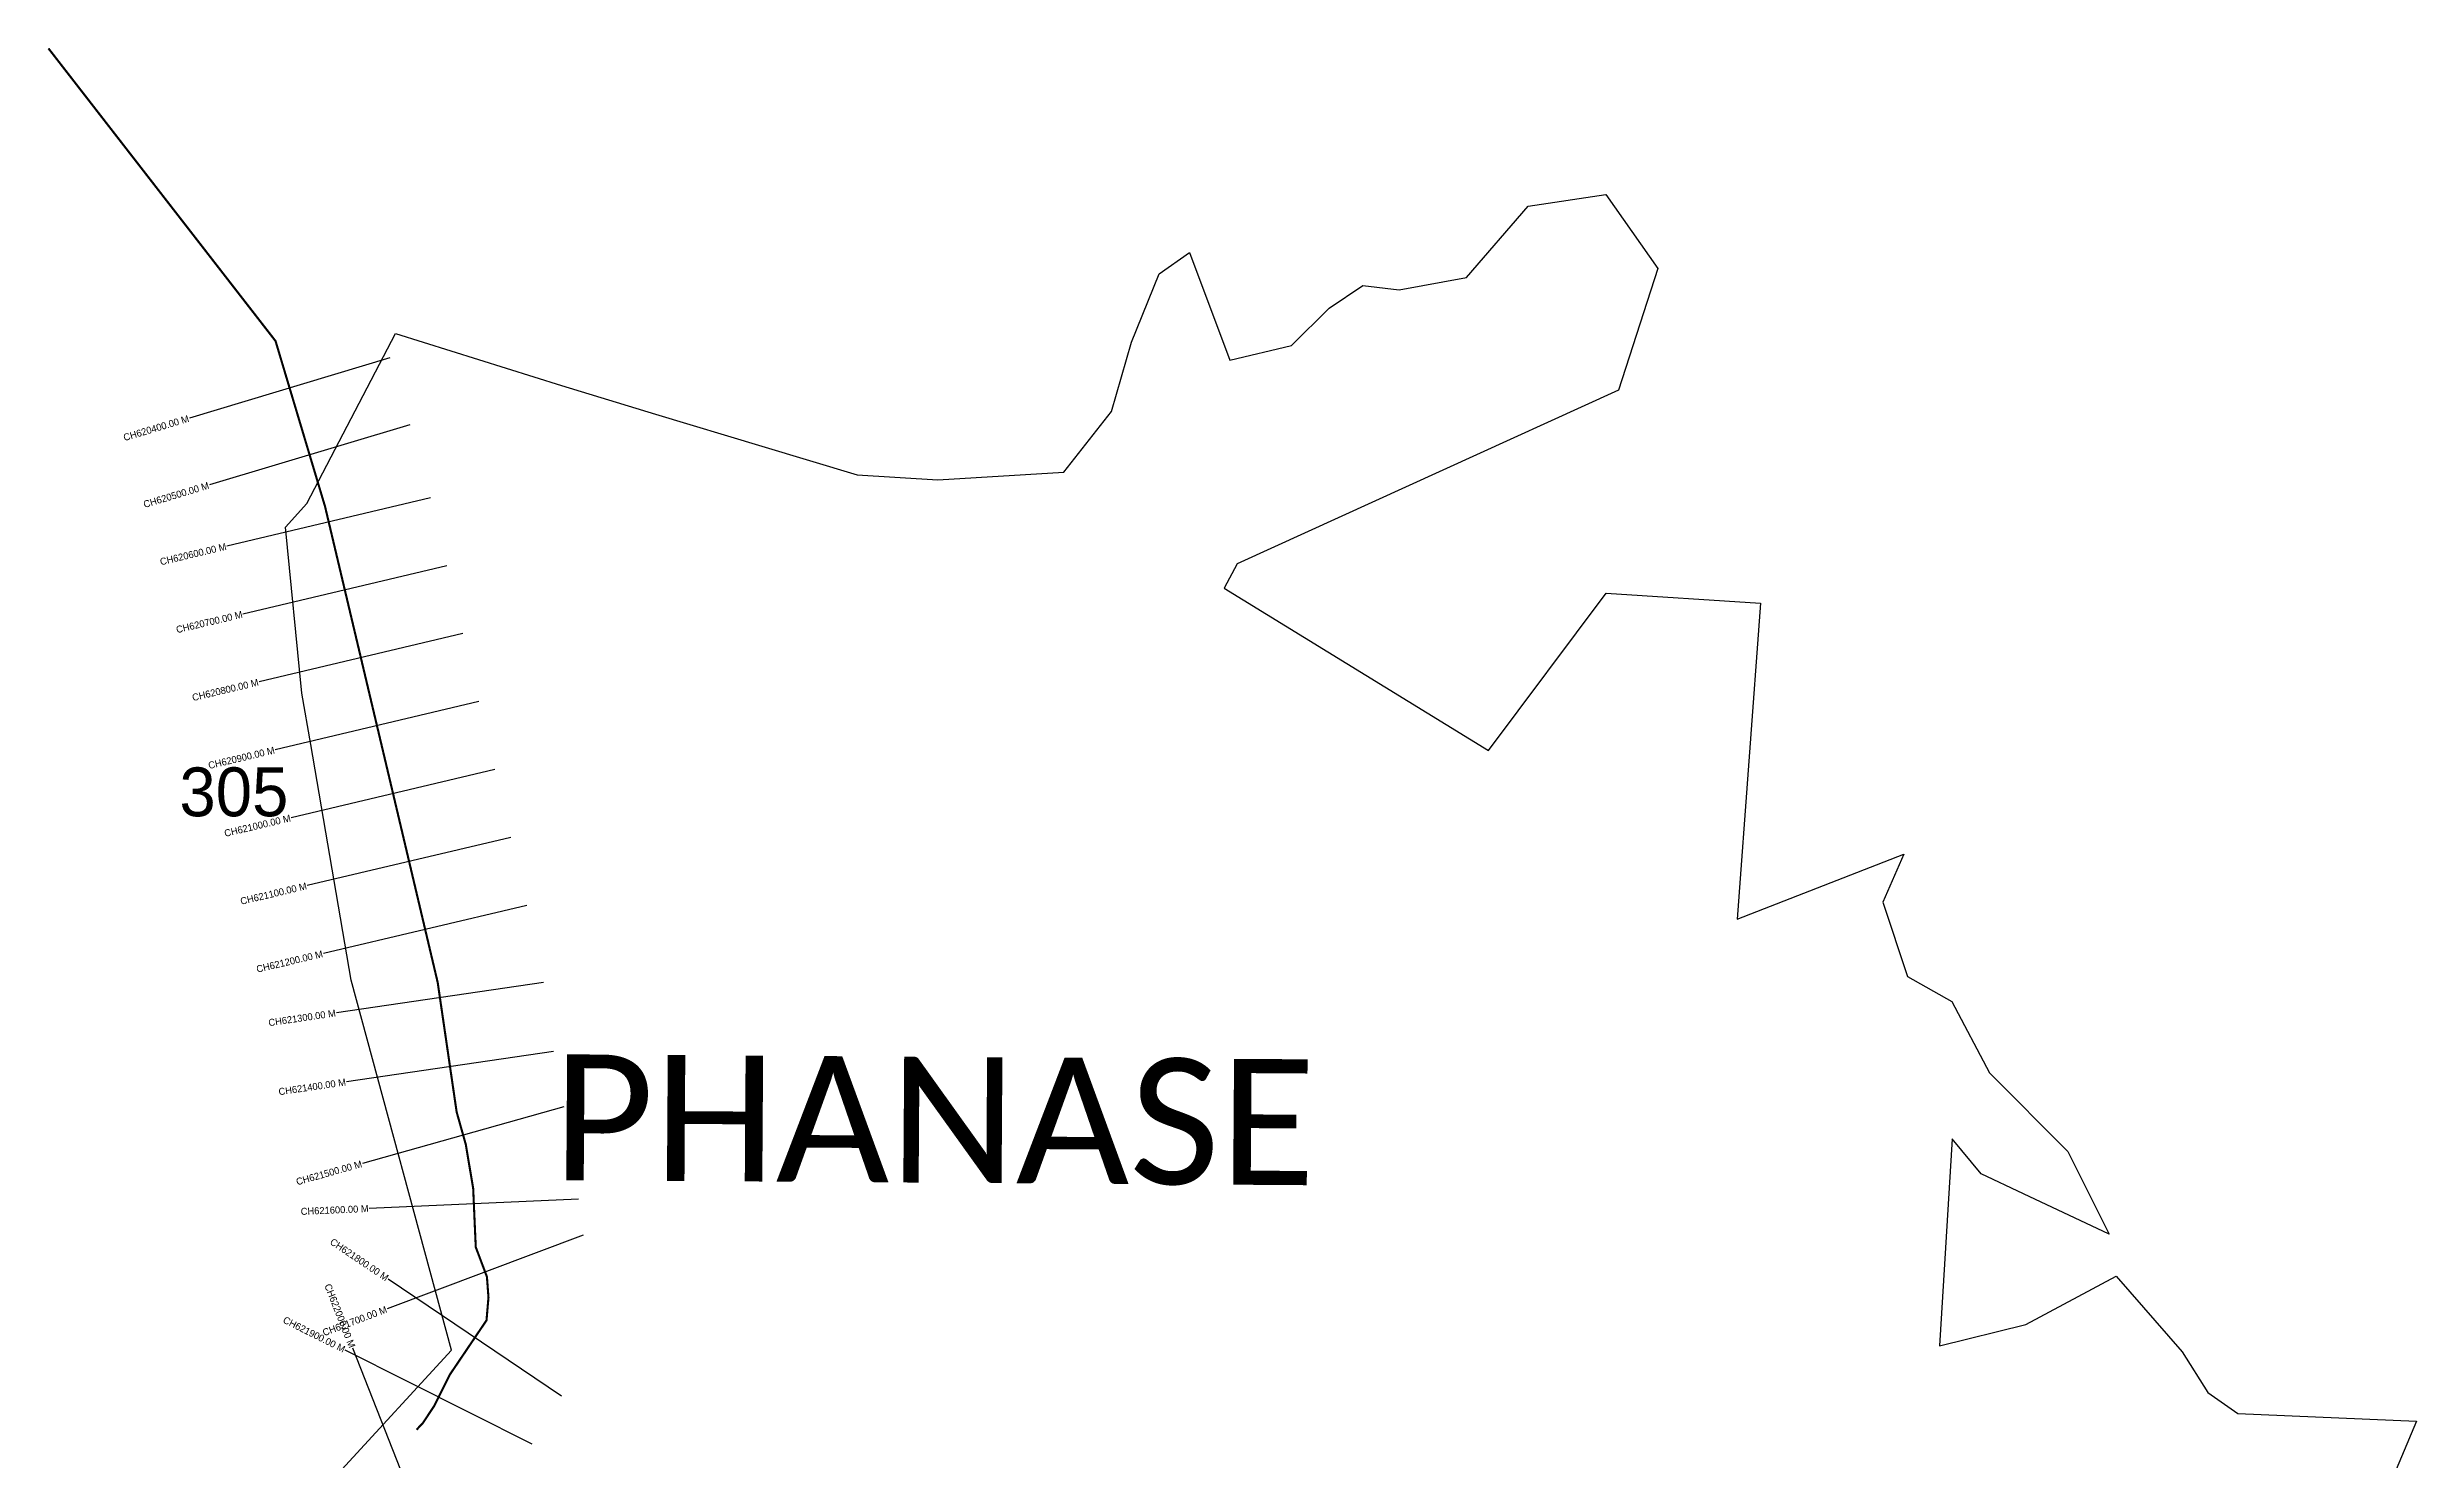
# Model space of a CAD drawing. Header units: metres. Extents: x 324262 to 327658, y 1814698 to 1818883.
# Drawn here: x 324262 to 327658, y 1816858 to 1818883 of the extents above; entities that cross this region are included whole.
import ezdxf
from ezdxf.enums import TextEntityAlignment as Align

# ---------------------------------------------------------------- set-up
doc = ezdxf.new("R2010")
doc.units = ezdxf.units.M
for name, color, linetype in [('CS', 134, 'Continuous'), ('CSMark', 6, 'Continuous'), ('NATURALLY PROTECTED', 3, 'Continuous'), ('VILLAGE NAME', 250, 'Continuous')]:
    doc.layers.add(name, color=color, linetype=linetype)

msp = doc.modelspace()

# ---------------------------------------------------------------- linework, layer by layer
at = {"color": 6}
for points in [[(324761.1, 1818472.8), (324999.2, 1818398.2), (325133.7, 1818357), (325286.2, 1818311.1), (325422.9, 1818269.9), (325538.3, 1818262.7), (325719.3, 1818273.7), (325787.5, 1818360.6), (325816.3, 1818460.4), (325855.6, 1818558.3), (325899.4, 1818588.5), (325957.3, 1818434.2), (326045.6, 1818455.3), (326099.3, 1818508.8), (326147.9, 1818541.2), (326199.8, 1818535.3), (326296.2, 1818552.9), (326384.9, 1818655.1), (326496.2, 1818671.8), (326570.7, 1818565.5), (326514.1, 1818391.4), (326262.3, 1818276.7), (325967.6, 1818142.5), (325949, 1818107.8), (326327.6, 1817875.2), (326496.6, 1818100.5), (326717.8, 1818086.4), (326684.3, 1817633.5), (326923.2, 1817726.4), (326893.1, 1817657.9), (326928.2, 1817551.4), (326991.9, 1817515.6), (327045.9, 1817413.2), (327158.4, 1817300.3), (327217.7, 1817181.8), (327094.5, 1817239.9), (327033.9, 1817268.6), (326992.5, 1817318.4), (326974.2, 1817022.1), (327098.1, 1817052.7), (327227.5, 1817122), (327322.1, 1817013.2), (327358.8, 1816955.1), (327402, 1816924.8), (327658.2, 1816914.1), (327568.2, 1816700.7)], [(324684.3, 1816845), (324841.4, 1817015.8), (324697.7, 1817546), (324639.7, 1817883.8), (324627, 1817957.4), (324603.4, 1818195), (324634, 1818228.9), (324761.1, 1818472.8)]]:
    msp.add_lwpolyline(points, dxfattribs=at)
at = {"layer": 'CS'}
for p, q in [((324753.1, 1818437.5), (324465.7, 1818351.4)), ((324781.7, 1818341.7), (324494.4, 1818255.6)), ((324811.4, 1818237.1), (324519.5, 1818167.9)), ((324834.5, 1818139.8), (324542.5, 1818070.6)), ((324857.5, 1818042.5), (324565.6, 1817973.3)), ((324880.6, 1817945.1), (324588.6, 1817876)), ((324903.6, 1817847.8), (324611.7, 1817778.8)), ((324926.6, 1817750.4), (324634.7, 1817681.4)), ((324949.6, 1817653.1), (324657.7, 1817584.1)), ((324973.2, 1817542.7), (324676.4, 1817499.2)), ((324987.7, 1817443.8), (324690.9, 1817400.3)), ((325002.5, 1817364.6), (324713.7, 1817283.4)), ((325023.4, 1817232), (324723.6, 1817218.8)), ((325030, 1817180.7), (324749.2, 1817075.1)), ((324999.2, 1816949.8), (324750.5, 1817117.6)), ((324956.9, 1816881.1), (324688.9, 1817015.9)), ((324809.9, 1816739.7), (324699.8, 1817018.7))]:
    msp.add_line(p, q, dxfattribs=at)
at = {"layer": 'NATURALLY PROTECTED', "const_width": 3, "flags": 128}
msp.add_lwpolyline([(324263.7, 1818881.1), (324589.2, 1818461.8), (324660.1, 1818224.9), (324755.2, 1817823.6), (324821.6, 1817542.8), (324848.8, 1817357), (324861.9, 1817310.5), (324872.5, 1817247.5), (324874.8, 1817194.6), (324876.2, 1817163.4), (324881.8, 1817148.5), (324892.2, 1817120.9), (324894.4, 1817091.4), (324891.6, 1817058.5), (324865.6, 1817020), (324839.1, 1816980.8), (324816.2, 1816935.2), (324800.2, 1816911.1), (324791.2, 1816901.7)], dxfattribs=at)

# ---------------------------------------------------------------- texts
at = {"insert": (324451.4, 1817850.8), "char_height": 70, "attachment_point": 1}
msp.add_mtext_dynamic_manual_height_columns('305', width=95.172, gutter_width=1, heights=[0], dxfattribs=at)
at = {"layer": 'CSMark'}
for s, rotation, p in [('CH620400.00 M', 16.6743, (324464.7, 1818351.1)), ('CH620500.00 M', 16.6743, (324493.4, 1818255.3)), ('CH620600.00 M', 13.3265, (324518.5, 1818167.7)), ('CH620700.00 M', 13.3265, (324541.6, 1818070.4)), ('CH620800.00 M', 13.3265, (324564.6, 1817973.1)), ('CH620900.00 M', 13.3265, (324587.7, 1817875.8)), ('CH621000.00 M', 13.2965, (324610.7, 1817778.5)), ('CH621100.00 M', 13.2965, (324633.7, 1817681.2)), ('CH621200.00 M', 13.2965, (324656.7, 1817583.9)), ('CH621300.00 M', 8.3393, (324675.4, 1817499)), ('CH621400.00 M', 8.3393, (324689.9, 1817400.1)), ('CH621500.00 M', 15.6938, (324712.7, 1817283.1)), ('CH621600.00 M', 2.5122, (324722.6, 1817218.8)), ('CH621800.00 M', 325.9762, (324749.7, 1817118.2)), ('CH622000.00 M', 291.5307, (324699.4, 1817019.7)), ('CH621700.00 M', 20.6226, (324748.3, 1817074.7)), ('CH621900.00 M', 333.2846, (324688, 1817016.4))]:
    msp.add_text(s, height=10, rotation=rotation, dxfattribs=at).set_placement(p, align=Align.MIDDLE_RIGHT)
at = {"layer": 'VILLAGE NAME', "insert": (324987, 1817439.8), "char_height": 180.345, "attachment_point": 1, "rotation": 359.6139}
msp.add_mtext_dynamic_manual_height_columns('{\\fCalibri|b0|i0|c0|p34;PHANASE}', width=1779.605, gutter_width=901.7, heights=[0], dxfattribs=at)
msp.add_mtext_dynamic_manual_height_columns('{\\fCalibri|b0|i0|c0|p34;PHANASE}', width=1779.605, gutter_width=901.7, heights=[0], dxfattribs=at)

doc.saveas('drawing.dxf')
